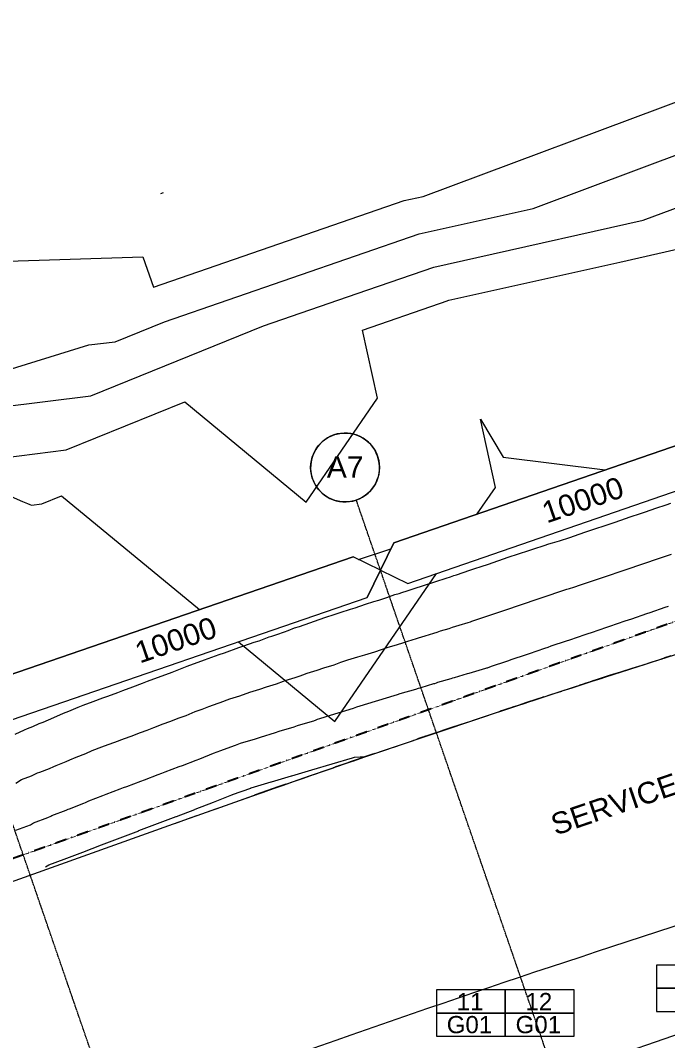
# Model space of a CAD drawing. Header units: millimetres. Extents: x -2612262 to -2065320, y 3717813 to 4283368.
# Drawn here: x -2415069 to -2400033, y 4019870 to 4043577 of the extents above; entities that cross this region are included whole.
import ezdxf

# ---------------------------------------------------------------- set-up
doc = ezdxf.new("R2010")
doc.units = ezdxf.units.MM
for name, pattern in [('Aligning Line', [3.2004, 1.6002, -1.6002]), ('BOUNDARY Tighter', [8, 4, -2, 0, -2]), ('Grid Line', [21, 12, -3, 3, -3])]:
    doc.linetypes.add(name, pattern=pattern)
for name, color, linetype, lineweight in [('A-ANNO-NOTE', 131, 'Continuous', 5), ('A-DETL', 90, 'Continuous', 18), ('A-DETL-GENF', 92, 'Continuous', 5), ('A-DOOR-IDEN', 31, 'Continuous', 5), ('A-FLOR', 192, 'Continuous', 5), ('C-TOPO', 7, 'Continuous', 5), ('C-TOPO-MAJR', 7, 'Continuous', 20), ('C-TOPO-MINR', 7, 'Continuous', 5), ('G-ANNO-REFR', 1, 'Aligning Line', 5), ('G-ANNO-TEXT', 231, 'Continuous', 5), ('S-GRID', 1, 'Continuous', 5), ('S-GRID-IDEN', 1, 'Continuous', 5)]:
    doc.layers.add(name, color=color, linetype=linetype, lineweight=lineweight)
doc.styles.add('Arial', font='arial.ttf', dxfattribs={"height": 500})
doc.styles.add('Arial_3', font='arial.ttf', dxfattribs={"height": 400})
picture_1 = doc.add_image_def('image1.jpg', size_in_pixel=(6528, 5638))

# ---------------------------------------------------------------- blocks, each defined once
blk = doc.blocks.new('Dimension - Grids _2D_ - 1-200-1063965-GA - Part A')
at = {"layer": 'A-DETL-GENF'}
for p, q in [((-4323, 500), (-4823, 0)), ((-4823, 0), (-4323, 500)), ((4677, 500), (-4323, 500)), ((-4323, 500), (4677, 500)), ((5177, 0), (4677, 500)), ((5177, 0), (4677, 500)), ((-4823, 0), (-4323, -500)), ((4677, -500), (5177, 0)), ((5177, 0), (4677, -500)), ((-4823, 0), (-4323, -500)), ((-4323, -500), (4677, -500)), ((-4323, -500), (4677, -500))]:
    blk.add_line(p, q, dxfattribs=at)
blk = doc.blocks.new('Grid - A1-203820-GA - Part A')
at = {"layer": 'S-GRID-IDEN'}
blk.add_circle((0, 0), 4, dxfattribs=at)
for start, end in [(360, 180), (180, 360)]:
    blk.add_arc((0, 0), 4, start, end, dxfattribs=at)
blk = doc.blocks.new('AA_DOOR_MARK _ TYPE MARK_HA2 - Mark _ Type Mark-1751130-GA - Part A')
at = {"layer": 'A-DOOR-IDEN'}
for p, q in [((4, 2.7), (-4, 2.7)), ((-4, 2.7), (-4, 0)), ((4, 0), (4, 2.7)), ((4, 0), (-4, 0)), ((4, -2.7), (4, 0)), ((-4, 0), (4, 0)), ((-4, 0), (-4, -2.7)), ((-4, -2.7), (4, -2.7))]:
    blk.add_line(p, q, dxfattribs=at)

msp = doc.modelspace()

# ---------------------------------------------------------------- linework, layer by layer
at = {"layer": 'A-DETL', "linetype": 'BOUNDARY Tighter', "lineweight": 25}
msp.add_line((-2388364.3, 4033725.4), (-2421584.7, 4021829.3), dxfattribs=at)
at = {"layer": 'A-FLOR'}
for p, q in [((-2374287.3, 4028800.4), (-2409744.2, 4016591.4)), ((-2421411.2, 4021360.3), (-2411511.2, 4024905.5))]:
    msp.add_line(p, q, dxfattribs=at)
msp.add_open_spline([(-2411511.2, 4024905.5), (-2400296.3, 4028921.5), (-2388868.1, 4032341.1), (-2377290.7, 4035145.2)], degree=3, dxfattribs=at)
msp.add_open_spline([(-2375318.2, 4029437.9), (-2379215, 4028498.7), (-2390854.9, 4025472), (-2402321.2, 4021823.3), (-2409868.8, 4019120.5)], degree=3, knots=[-0.75, -0.75, -0.75, -0.75, -0.5, 0, 0, 0, 0], dxfattribs=at)
at = {"layer": 'C-TOPO'}
for p, q in [((-2411804, 4039557.9), (-2411741.3, 4039579.5)), ((-2407211.5, 4031050.7), (-2406465.2, 4031297.9)), ((-2399956.8, 4028808.3), (-2400102.9, 4028761.8)), ((-2400111.5, 4028759.1), (-2400182.1, 4028736.6)), ((-2400107.5, 4028760.3), (-2400111.5, 4028759.1)), ((-2400102.9, 4028761.8), (-2400107.5, 4028760.3)), ((-2400982.7, 4028480.5), (-2401015, 4028470.1)), ((-2402021.7, 4028144.9), (-2402079.2, 4028126.2)), ((-2401892.3, 4028186.9), (-2402017.6, 4028146.2)), ((-2401772.3, 4028225.8), (-2401954.1, 4028166.9)), ((-2402909.1, 4027855.3), (-2402967.5, 4027836.2)), ((-2403927.3, 4027519.7), (-2403972.4, 4027504.7)), ((-2403924, 4027520.8), (-2403927.3, 4027519.7)), ((-2403921, 4027521.7), (-2403924, 4027520.8)), ((-2403824, 4027553.9), (-2403921, 4027521.7)), ((-2403732.9, 4027584), (-2403872.2, 4027537.9)), ((-2403721.1, 4027587.9), (-2403732.9, 4027584)), ((-2404855.1, 4027210.7), (-2404927.2, 4027186.5)), ((-2405690.3, 4026930), (-2405786.7, 4026897.4)), ((-2405679, 4026933.8), (-2405690.3, 4026930)), ((-2405833.5, 4026881.6), (-2405861.9, 4026872)), ((-2405826.6, 4026883.9), (-2405833.5, 4026881.6)), ((-2405819.5, 4026886.3), (-2405826.6, 4026883.9)), ((-2405751.8, 4026909.2), (-2405819.5, 4026886.3)), ((-2406836.2, 4026540.9), (-2406907.4, 4026516.5)), ((-2407730.8, 4026233.9), (-2407748, 4026228)), ((-2407725.4, 4026235.8), (-2407730.8, 4026233.9)), ((-2407719.4, 4026237.8), (-2407725.4, 4026235.8)), ((-2407675.6, 4026252.9), (-2407719.4, 4026237.8)), ((-2407697.8, 4026245.3), (-2407633, 4026267.6)), ((-2407633, 4026267.6), (-2407627.2, 4026269.6)), ((-2407621.9, 4026271.4), (-2407627.2, 4026269.6)), ((-2409085.7, 4025763.6), (-2409595.5, 4025585)), ((-2408904.5, 4025826.9), (-2409085.7, 4025763.6)), ((-2409623.3, 4025575.2), (-2409630.9, 4025572.5)), ((-2409620.3, 4025576.3), (-2409623.3, 4025575.2)), ((-2409616.7, 4025577.5), (-2409620.3, 4025576.3)), ((-2409595.5, 4025585), (-2409616.7, 4025577.5)), ((-2409605.9, 4025581.3), (-2409577.2, 4025591.4)), ((-2409577.2, 4025591.4), (-2409571.3, 4025593.5)), ((-2409571.3, 4025593.5), (-2409564.9, 4025595.7))]:
    msp.add_line(p, q, dxfattribs=at)
at = {"layer": 'C-TOPO', "flags": 128}
for points in [[(-2400151.1, 4028746.4), (-2399919.7, 4028820), (-2399688.1, 4028893.5)], [(-2401085.3, 4028447.6), (-2400854, 4028521.8), (-2400622.8, 4028595.9)], [(-2400622.8, 4028595.9), (-2400621.3, 4028596.4), (-2400619.8, 4028596.9)], [(-2400619.8, 4028596.9), (-2400388.4, 4028670.8), (-2400157, 4028744.6)], [(-2400157, 4028744.6), (-2400155.6, 4028745), (-2400154.1, 4028745.5)], [(-2400154.1, 4028745.5), (-2400152.6, 4028746), (-2400151.1, 4028746.4)], [(-2401550.3, 4028297.6), (-2401319.3, 4028372.2), (-2401088.3, 4028446.6)], [(-2401088.3, 4028446.6), (-2401086.8, 4028447.1), (-2401085.3, 4028447.6)], [(-2402482.8, 4027994.8), (-2402252.3, 4028069.9), (-2402021.7, 4028144.9)], [(-2402021.7, 4028144.9), (-2402020, 4028145.4), (-2402018.4, 4028146)], [(-2402018.4, 4028146), (-2401787.6, 4028220.9), (-2401556.7, 4028295.6)], [(-2401556.7, 4028295.6), (-2401555.1, 4028296.1), (-2401553.5, 4028296.6)], [(-2401553.5, 4028296.6), (-2401551.9, 4028297.1), (-2401550.3, 4028297.6)], [(-2402950.5, 4027841.7), (-2402720.2, 4027917.2), (-2402489.7, 4027992.5)], [(-2402489.7, 4027992.5), (-2402488.1, 4027993), (-2402486.4, 4027993.6)], [(-2402486.4, 4027993.6), (-2402484.6, 4027994.2), (-2402482.8, 4027994.8)], [(-2403881.8, 4027534.7), (-2403652.1, 4027610.7), (-2403422.3, 4027686.6)], [(-2403422.3, 4027686.6), (-2403420.3, 4027687.2), (-2403418.3, 4027687.9)], [(-2403418.3, 4027687.9), (-2403416.3, 4027688.6), (-2403414.3, 4027689.2)], [(-2403414.3, 4027689.2), (-2403184.3, 4027764.9), (-2402954.3, 4027840.5)], [(-2402954.3, 4027840.5), (-2402952.4, 4027841.1), (-2402950.5, 4027841.7)], [(-2404670.6, 4027272.4), (-2404475.6, 4027337.4), (-2404280.5, 4027402.4)], [(-2404280.5, 4027402.4), (-2404278.4, 4027403.1), (-2404276.3, 4027403.8)], [(-2404276.3, 4027403.8), (-2404081.2, 4027468.6), (-2403886.1, 4027533.3)], [(-2403886.1, 4027533.3), (-2403884, 4027534), (-2403881.8, 4027534.7)], [(-2405069.5, 4027138.8), (-2404874.6, 4027204.2), (-2404679.6, 4027269.3)], [(-2404679.6, 4027269.3), (-2404677.4, 4027270.1), (-2404675.1, 4027270.9)], [(-2404675.1, 4027270.9), (-2404672.8, 4027271.6), (-2404670.6, 4027272.4)], [(-2405924.3, 4026850.9), (-2405690.3, 4026930), (-2405456.3, 4027008.9)], [(-2405456.3, 4027008.9), (-2405265.2, 4027073.1), (-2405074.1, 4027137.3)], [(-2405074.1, 4027137.3), (-2405071.8, 4027138.1), (-2405069.5, 4027138.8)], [(-2406860.1, 4026532.7), (-2406630, 4026611.2), (-2406399.8, 4026689.6)], [(-2406399.8, 4026689.6), (-2406397.8, 4026690.3), (-2406395.9, 4026690.9)], [(-2406395.9, 4026690.9), (-2406165.7, 4026769.1), (-2405935.6, 4026847.1)], [(-2405935.6, 4026847.1), (-2405932.7, 4026848), (-2405929.8, 4026849)], [(-2405929.8, 4026849), (-2405927.1, 4026850), (-2405924.3, 4026850.9)], [(-2407324.1, 4026373.8), (-2407094, 4026452.7), (-2406863.9, 4026531.4)], [(-2406863.9, 4026531.4), (-2406862, 4026532.1), (-2406860.1, 4026532.7)], [(-2408255.1, 4026052.7), (-2408025.3, 4026132.2), (-2407795.5, 4026211.6)], [(-2407795.5, 4026211.6), (-2407793.6, 4026212.2), (-2407791.7, 4026212.9)], [(-2407791.7, 4026212.9), (-2407561.7, 4026292.1), (-2407331.7, 4026371.2)], [(-2407331.7, 4026371.2), (-2407329.8, 4026371.8), (-2407327.9, 4026372.5)], [(-2407327.9, 4026372.5), (-2407326, 4026373.1), (-2407324.1, 4026373.8)], [(-2408722.2, 4025890.4), (-2408492.6, 4025970.3), (-2408262.8, 4026050)], [(-2408262.8, 4026050), (-2408259, 4026051.3), (-2408255.1, 4026052.7)], [(-2409651.7, 4025565.2), (-2409422.7, 4025645.6), (-2409193.6, 4025725.9)], [(-2409193.6, 4025725.9), (-2409191.7, 4025726.5), (-2409189.7, 4025727.2)], [(-2409189.7, 4025727.2), (-2409187.8, 4025727.9), (-2409185.8, 4025728.6)], [(-2409185.8, 4025728.6), (-2408956, 4025808.9), (-2408726.1, 4025889)], [(-2408726.1, 4025889), (-2408724.2, 4025889.7), (-2408722.2, 4025890.4)], [(-2410084.6, 4025412.7), (-2409870.3, 4025488.3), (-2409655.9, 4025563.7)], [(-2409655.9, 4025563.7), (-2409653.8, 4025564.5), (-2409651.7, 4025565.2)], [(-2410963.7, 4025101), (-2410747.8, 4025177.8), (-2410531.9, 4025254.5)], [(-2410531.9, 4025254.5), (-2410529.9, 4025255.2), (-2410527.9, 4025255.9)], [(-2410527.9, 4025255.9), (-2410525.9, 4025256.6), (-2410523.9, 4025257.3)], [(-2410523.9, 4025257.3), (-2410306.5, 4025334.3), (-2410089.1, 4025411.1)], [(-2410089.1, 4025411.1), (-2410086.8, 4025411.9), (-2410084.6, 4025412.7)], [(-2411399.2, 4024945.6), (-2411183.4, 4025022.7), (-2410967.6, 4025099.6)], [(-2410967.6, 4025099.6), (-2410965.6, 4025100.3), (-2410963.7, 4025101)], [(-2411511.2, 4024905.5), (-2411459.2, 4024924.1), (-2411407.1, 4024942.8)], [(-2411407.1, 4024942.8), (-2411405.2, 4024943.4), (-2411403.3, 4024944.1)], [(-2411403.3, 4024944.1), (-2411401.2, 4024944.9), (-2411399.2, 4024945.6)]]:
    msp.add_lwpolyline(points, dxfattribs=at)
at = {"layer": 'C-TOPO'}
for start, end in [(107.813999, 107.971032), (107.812362, 107.948869), (108.163682, 108.31729), (108.160737, 108.298826), (108.515362, 108.663544), (108.511745, 108.650456), (108.871439, 109.009793), (108.867894, 109.000117), (109.238136, 109.350523)]:
    msp.add_arc((-2298111.3, 3708231.6), 336365.7, start, end, dxfattribs=at)
at = {"layer": 'C-TOPO-MAJR', "color": 8, "lineweight": 15}
for p, q in [((-2403157.9, 4039209.6), (-2396164.1, 4041824.8)), ((-2405808.8, 4038616.6), (-2403157.9, 4039209.6)), ((-2411722.3, 4036574.4), (-2405808.8, 4038616.6)), ((-2412868.8, 4036111.1), (-2411722.3, 4036574.4)), ((-2415948, 4035274.1), (-2413477.2, 4036034.4)), ((-2413477.2, 4036034.4), (-2412868.8, 4036111.1)), ((-2400660.3, 4032119.7), (-2400549.3, 4032157.7)), ((-2400549.3, 4032157.7), (-2400309, 4032238.9)), ((-2400309, 4032238.9), (-2400068.5, 4032320.2)), ((-2400068.5, 4032320.2), (-2399959.7, 4032358)), ((-2401363.8, 4031881), (-2401251.7, 4031919.4)), ((-2401251.7, 4031919.4), (-2401011.9, 4032000.4)), ((-2401011.9, 4032000.4), (-2400900.4, 4032038.6)), ((-2400900.4, 4032038.6), (-2400660.3, 4032119.7)), ((-2402194.5, 4031600.6), (-2401955.3, 4031681.1)), ((-2401955.3, 4031681.1), (-2401842.8, 4031719.7)), ((-2401842.8, 4031719.7), (-2401363.8, 4031881)), ((-2402789.5, 4031411.3), (-2402704.4, 4031435)), ((-2402704.4, 4031435), (-2402548.2, 4031486.7)), ((-2402548.2, 4031486.7), (-2402307.5, 4031561.8)), ((-2402307.5, 4031561.8), (-2402194.5, 4031600.6)), ((-2403734.9, 4031100), (-2403495.1, 4031179.5)), ((-2403495.1, 4031179.5), (-2403256.2, 4031258.7)), ((-2403256.2, 4031258.7), (-2403144, 4031297.1)), ((-2403144, 4031297.1), (-2402901.8, 4031372.8)), ((-2402901.8, 4031372.8), (-2402789.5, 4031411.3)), ((-2404365.6, 4030887.4), (-2404196.9, 4030944.2)), ((-2404196.9, 4030944.2), (-2404084.1, 4030982.9)), ((-2404084.1, 4030982.9), (-2403847.3, 4031061.4)), ((-2403847.3, 4031061.4), (-2403734.9, 4031100)), ((-2404939.8, 4030693.2), (-2404626.7, 4030798.8)), ((-2404626.7, 4030798.8), (-2404513.3, 4030837.6)), ((-2404513.3, 4030837.6), (-2404365.6, 4030887.4)), ((-2405751.6, 4030430.5), (-2405633.2, 4030470.2)), ((-2405633.2, 4030470.2), (-2405535.4, 4030498.1)), ((-2405535.4, 4030498.1), (-2405414.8, 4030538.7)), ((-2405414.8, 4030538.7), (-2405175.9, 4030619)), ((-2405175.9, 4030619), (-2405077.8, 4030646.9)), ((-2405077.8, 4030646.9), (-2404996.9, 4030673.9)), ((-2404996.9, 4030673.9), (-2404939.8, 4030693.2)), ((-2406553.9, 4030170.1), (-2406368.5, 4030232.4)), ((-2406368.5, 4030232.4), (-2406273.4, 4030260.1)), ((-2406273.4, 4030260.1), (-2406204.9, 4030282.7)), ((-2406204.9, 4030282.7), (-2406086.4, 4030323)), ((-2406086.4, 4030323), (-2405968.9, 4030361.9)), ((-2405968.9, 4030361.9), (-2405871.4, 4030389.6)), ((-2405871.4, 4030389.6), (-2405751.6, 4030430.5)), ((-2407288.2, 4029928.6), (-2407049.2, 4030009)), ((-2407049.2, 4030009), (-2406859.1, 4030072.9)), ((-2406859.1, 4030072.9), (-2406742.9, 4030106.6)), ((-2406742.9, 4030106.6), (-2406553.9, 4030170.1)), ((-2407996.1, 4029700), (-2407755.6, 4029780.8)), ((-2407755.6, 4029780.8), (-2407642.3, 4029814.3)), ((-2407642.3, 4029814.3), (-2407402.2, 4029895)), ((-2407402.2, 4029895), (-2407288.2, 4029928.6)), ((-2408585.1, 4029491.9), (-2408347.5, 4029579.1)), ((-2408347.5, 4029579.1), (-2408233.6, 4029612.8)), ((-2408233.6, 4029612.8), (-2407996.1, 4029700)), ((-2409225.7, 4029271.3), (-2409110.5, 4029305.5)), ((-2409110.5, 4029305.5), (-2408936.9, 4029371.1)), ((-2408936.9, 4029371.1), (-2408845.4, 4029403.2)), ((-2408845.4, 4029403.2), (-2408699.2, 4029458.2)), ((-2408699.2, 4029458.2), (-2408585.1, 4029491.9)), ((-2409876.8, 4029039.8), (-2409640.5, 4029127.3)), ((-2409640.5, 4029127.3), (-2409524.8, 4029161.6)), ((-2409524.8, 4029161.6), (-2409290.9, 4029248.4)), ((-2409290.9, 4029248.4), (-2409225.7, 4029271.3)), ((-2410789.6, 4028718.8), (-2410448, 4028845.2)), ((-2410448, 4028845.2), (-2410331.3, 4028879.4)), ((-2410331.3, 4028879.4), (-2409992.7, 4029004.9)), ((-2409992.7, 4029004.9), (-2409876.8, 4029039.8)), ((-2411198.6, 4028567), (-2410964.8, 4028654.8)), ((-2410964.8, 4028654.8), (-2410856, 4028693.9)), ((-2410856, 4028693.9), (-2410789.6, 4028718.8)), ((-2411885.8, 4028305.2), (-2411773.7, 4028348)), ((-2411773.7, 4028348), (-2411541.9, 4028435)), ((-2411541.9, 4028435), (-2411431, 4028479.8)), ((-2411431, 4028479.8), (-2411198.6, 4028567)), ((-2412461, 4028088.5), (-2412230.4, 4028175.1)), ((-2412230.4, 4028175.1), (-2412117, 4028218.4)), ((-2412117, 4028218.4), (-2411885.8, 4028305.2)), ((-2413152.1, 4027831.1), (-2413035.6, 4027875.6)), ((-2413035.6, 4027875.6), (-2412805.7, 4027958.3)), ((-2412805.7, 4027958.3), (-2412690.2, 4028002.4)), ((-2412690.2, 4028002.4), (-2412461, 4028088.5)), ((-2413948, 4027523.9), (-2413727.4, 4027621.5)), ((-2413727.4, 4027621.5), (-2413609.6, 4027666.4)), ((-2413609.6, 4027666.4), (-2413381.2, 4027748.6)), ((-2413381.2, 4027748.6), (-2413152.1, 4027831.1)), ((-2414290.5, 4027380.2), (-2414068.4, 4027478)), ((-2414068.4, 4027478), (-2413948, 4027523.9)), ((-2414906, 4027118.9), (-2414778.6, 4027167.5)), ((-2414778.6, 4027167.5), (-2414633.2, 4027236.6)), ((-2414633.2, 4027236.6), (-2414543.1, 4027272.6)), ((-2414543.1, 4027272.6), (-2414418.6, 4027320.1)), ((-2414418.6, 4027320.1), (-2414290.5, 4027380.2)), ((-2415191, 4026993.2), (-2414977.2, 4027090)), ((-2414977.2, 4027090), (-2414906, 4027118.9))]:
    msp.add_line(p, q, dxfattribs=at)
at = {"layer": 'C-TOPO-MINR', "color": 253}
for p, q in [((-2405713.1, 4039487.3), (-2395805.3, 4043192.3)), ((-2400602.7, 4038931.8), (-2396523, 4040457.4)), ((-2406154.9, 4039388.5), (-2405713.1, 4039487.3)), ((-2411978.6, 4037377.3), (-2406154.9, 4039388.5)), ((-2404468.7, 4038067.1), (-2400602.7, 4038931.8)), ((-2416495.2, 4037940.1), (-2412222.9, 4038085.6)), ((-2412222.9, 4038085.6), (-2411978.6, 4037377.3)), ((-2405462.9, 4037844.6), (-2404468.7, 4038067.1)), ((-2401140.3, 4037962.3), (-2399814.9, 4038258.7)), ((-2407247.8, 4037228.3), (-2405462.9, 4037844.6)), ((-2405116.7, 4037072.8), (-2401140.3, 4037962.3)), ((-2409423.3, 4036476.9), (-2407247.8, 4037228.3)), ((-2407120.2, 4036382), (-2405335.3, 4036998.4)), ((-2405335.3, 4036998.4), (-2405262.3, 4037023.2)), ((-2405262.3, 4037023.2), (-2405116.7, 4037072.8)), ((-2413436, 4034855.4), (-2409423.3, 4036476.9)), ((-2406771, 4034799), (-2407120.2, 4036382)), ((-2415565.7, 4034586.8), (-2413436, 4034855.4)), ((-2408429, 4032382.3), (-2406771, 4034799)), ((-2414003.3, 4033599.7), (-2411251.7, 4034711.6)), ((-2411251.7, 4034711.6), (-2408429, 4032382.3)), ((-2404379.5, 4034308.9), (-2403856.2, 4033424.5)), ((-2404030.3, 4032725.9), (-2404379.5, 4034308.9)), ((-2415463.7, 4033415.5), (-2414003.3, 4033599.7)), ((-2403856.2, 4033424.5), (-2401486.5, 4033130.2)), ((-2404453.8, 4032108.5), (-2404030.3, 4032725.9)), ((-2415357.3, 4032543.9), (-2415017.7, 4032399.8)), ((-2415017.7, 4032399.8), (-2414904.1, 4032351)), ((-2414570.6, 4032344.1), (-2414112, 4032529.4)), ((-2414112, 4032529.4), (-2410908.6, 4029885.9)), ((-2414904.1, 4032351), (-2414847.9, 4032327.8)), ((-2414847.9, 4032327.8), (-2414814, 4032313.4)), ((-2414814, 4032313.4), (-2414570.6, 4032344.1)), ((-2400725.3, 4030909.5), (-2400493.9, 4030988.8)), ((-2400493.9, 4030988.8), (-2400335.4, 4031042.4)), ((-2400335.4, 4031042.4), (-2400104.8, 4031121.4)), ((-2400104.8, 4031121.4), (-2399945.9, 4031175.1)), ((-2401430.9, 4030670.4), (-2401115.7, 4030776.5)), ((-2401115.7, 4030776.5), (-2400883.4, 4030856.1)), ((-2400883.4, 4030856.1), (-2400725.3, 4030909.5)), ((-2402054.6, 4030457.6), (-2401820.9, 4030537.7)), ((-2401820.9, 4030537.7), (-2401663.8, 4030590.6)), ((-2401663.8, 4030590.6), (-2401430.9, 4030670.4)), ((-2402996.7, 4030149), (-2402762.7, 4030229.2)), ((-2402762.7, 4030229.2), (-2402604.2, 4030278.8)), ((-2402604.2, 4030278.8), (-2402370.7, 4030358.8)), ((-2402370.7, 4030358.8), (-2402314.9, 4030374.4)), ((-2402314.9, 4030374.4), (-2402212.4, 4030408.3)), ((-2402212.4, 4030408.3), (-2402054.6, 4030457.6)), ((-2403543.9, 4029964.9), (-2403309.5, 4030045.3)), ((-2403309.5, 4030045.3), (-2403152.8, 4030097.3)), ((-2403152.8, 4030097.3), (-2402996.7, 4030149)), ((-2404375.5, 4029682.8), (-2404139.5, 4029763.7)), ((-2404139.5, 4029763.7), (-2404043.3, 4029796.1)), ((-2404043.3, 4029796.1), (-2403933.5, 4029833.1)), ((-2403933.5, 4029833.1), (-2403698.3, 4029913.7)), ((-2403698.3, 4029913.7), (-2403543.9, 4029964.9)), ((-2400867.6, 4029672.1), (-2400515.1, 4029792.9)), ((-2400515.1, 4029792.9), (-2400438.7, 4029818.7)), ((-2400438.7, 4029818.7), (-2400087.4, 4029939)), ((-2400087.4, 4029939), (-2400010.4, 4029965)), ((-2405028.3, 4029473.7), (-2404872.6, 4029526)), ((-2404872.6, 4029526), (-2404668.7, 4029584)), ((-2404668.7, 4029584), (-2404616.1, 4029601.6)), ((-2404616.1, 4029601.6), (-2404579, 4029614.2)), ((-2404579, 4029614.2), (-2404375.5, 4029682.8)), ((-2401372.2, 4029500), (-2401019.1, 4029621)), ((-2401019.1, 4029621), (-2400867.6, 4029672.1)), ((-2405668.2, 4029279), (-2405465.9, 4029336.7)), ((-2405465.9, 4029336.7), (-2405387.6, 4029363.4)), ((-2405387.6, 4029363.4), (-2405310.2, 4029389.3)), ((-2405310.2, 4029389.3), (-2405107, 4029447.2)), ((-2405107, 4029447.2), (-2405028.3, 4029473.7)), ((-2402306.5, 4029184.8), (-2401951.9, 4029306.4)), ((-2401951.9, 4029306.4), (-2401925.4, 4029313.7)), ((-2401925.4, 4029313.7), (-2401876.7, 4029329.8)), ((-2401876.7, 4029329.8), (-2401801.7, 4029353.3)), ((-2401801.7, 4029353.3), (-2401447.3, 4029474.7)), ((-2401447.3, 4029474.7), (-2401372.2, 4029500)), ((-2406552.1, 4029002.3), (-2406311.4, 4029072.1)), ((-2406311.4, 4029072.1), (-2406187, 4029113.9)), ((-2406187, 4029113.9), (-2406065.1, 4029154.9)), ((-2406065.1, 4029154.9), (-2405867.9, 4029212.3)), ((-2405867.9, 4029212.3), (-2405823, 4029227.1)), ((-2405823, 4029227.1), (-2405745.3, 4029253.5)), ((-2405745.3, 4029253.5), (-2405668.2, 4029279)), ((-2402737.2, 4029039.4), (-2402381.5, 4029161.4)), ((-2402381.5, 4029161.4), (-2402306.5, 4029184.8)), ((-2407230.1, 4028784), (-2407071, 4028837.5)), ((-2407071, 4028837.5), (-2406835.4, 4028907.1)), ((-2406835.4, 4028907.1), (-2406677.6, 4028960.1)), ((-2406677.6, 4028960.1), (-2406552.1, 4029002.3)), ((-2403670.1, 4028722), (-2403312.6, 4028844.6)), ((-2403312.6, 4028844.6), (-2403240.4, 4028868.5)), ((-2403240.4, 4028868.5), (-2402884.1, 4028990.7)), ((-2402884.1, 4028990.7), (-2402810.5, 4029015.1)), ((-2402810.5, 4029015.1), (-2402737.2, 4029039.4)), ((-2408016, 4028533.9), (-2407782, 4028603.1)), ((-2407782, 4028603.1), (-2407624.1, 4028661.1)), ((-2407624.1, 4028661.1), (-2407464.3, 4028714.8)), ((-2407464.3, 4028714.8), (-2407230.1, 4028784)), ((-2404124.3, 4028566.8), (-2403765.7, 4028689.7)), ((-2403765.7, 4028689.7), (-2403721.1, 4028704.8)), ((-2403721.1, 4028704.8), (-2403670.1, 4028722)), ((-2408682.7, 4028304.6), (-2408566.5, 4028348.5)), ((-2408566.5, 4028348.5), (-2408505.3, 4028370)), ((-2408505.3, 4028370), (-2408407.5, 4028406.8)), ((-2408407.5, 4028406.8), (-2408174.5, 4028475.8)), ((-2408174.5, 4028475.8), (-2408016, 4028533.9)), ((-2404987.1, 4028308.5), (-2404678.5, 4028396.4)), ((-2404678.5, 4028396.4), (-2404641.9, 4028408.7)), ((-2404641.9, 4028408.7), (-2404569.3, 4028433.1)), ((-2404569.3, 4028433.1), (-2404259.6, 4028521.2)), ((-2404259.6, 4028521.2), (-2404235.3, 4028529.3)), ((-2404235.3, 4028529.3), (-2404218.2, 4028535.1)), ((-2404218.2, 4028535.1), (-2404124.3, 4028566.8)), ((-2409349.2, 4028092.8), (-2409116.6, 4028161.8)), ((-2409116.6, 4028161.8), (-2408959.7, 4028220.1)), ((-2408959.7, 4028220.1), (-2408915.9, 4028235.5)), ((-2408915.9, 4028235.5), (-2408682.7, 4028304.6)), ((-2405761.7, 4028077.3), (-2405462.4, 4028164.5)), ((-2405462.4, 4028164.5), (-2405441.1, 4028171.6)), ((-2405441.1, 4028171.6), (-2405404.1, 4028184.1)), ((-2405404.1, 4028184.1), (-2405367.5, 4028196.2)), ((-2405367.5, 4028196.2), (-2405060.4, 4028283.7)), ((-2405060.4, 4028283.7), (-2405023.6, 4028296.3)), ((-2405023.6, 4028296.3), (-2404987.1, 4028308.5)), ((-2410200.3, 4027811.4), (-2409968.8, 4027879.3)), ((-2409968.8, 4027879.3), (-2409740.1, 4027964)), ((-2409740.1, 4027964), (-2409508.3, 4028033.8)), ((-2409508.3, 4028033.8), (-2409349.2, 4028092.8)), ((-2406739.9, 4027779.9), (-2406382.6, 4027885.5)), ((-2406382.6, 4027885.5), (-2406306, 4027911.3)), ((-2406306, 4027911.3), (-2406245.1, 4027931.7)), ((-2406245.1, 4027931.7), (-2405879.9, 4028037.6)), ((-2405879.9, 4028037.6), (-2405820.2, 4028057.7)), ((-2405820.2, 4028057.7), (-2405761.7, 4028077.3)), ((-2410848.7, 4027572.8), (-2410690.6, 4027632.1)), ((-2410690.6, 4027632.1), (-2410476.7, 4027708.9)), ((-2410476.7, 4027708.9), (-2410431.7, 4027725.8)), ((-2410431.7, 4027725.8), (-2410200.3, 4027811.4)), ((-2407330.4, 4027593.5), (-2407252.1, 4027622.2)), ((-2407252.1, 4027622.2), (-2407172.9, 4027648.8)), ((-2407172.9, 4027648.8), (-2406817.9, 4027753.7)), ((-2406817.9, 4027753.7), (-2406739.9, 4027779.9)), ((-2411377.9, 4027368), (-2411221.4, 4027426.8)), ((-2411221.4, 4027426.8), (-2411005.9, 4027513.7)), ((-2411005.9, 4027513.7), (-2410848.7, 4027572.8)), ((-2408115.8, 4027355.3), (-2407763.8, 4027459.6)), ((-2407763.8, 4027459.6), (-2407684.5, 4027488.7)), ((-2407684.5, 4027488.7), (-2407330.4, 4027593.5)), ((-2411968.5, 4027143.7), (-2411750.6, 4027226.8)), ((-2411750.6, 4027226.8), (-2411594.6, 4027285.4)), ((-2411594.6, 4027285.4), (-2411377.9, 4027368)), ((-2409058, 4027058.3), (-2408708.4, 4027162)), ((-2408708.4, 4027162), (-2408628.4, 4027191.7)), ((-2408628.4, 4027191.7), (-2408606.1, 4027199.6)), ((-2408606.1, 4027199.6), (-2408254.9, 4027303.7)), ((-2408254.9, 4027303.7), (-2408196.2, 4027325.9)), ((-2408196.2, 4027325.9), (-2408165.3, 4027336.7)), ((-2408165.3, 4027336.7), (-2408115.8, 4027355.3)), ((-2412652.4, 4026888), (-2412497.8, 4026943.6)), ((-2412497.8, 4026943.6), (-2412278.2, 4027027.3)), ((-2412278.2, 4027027.3), (-2412123.9, 4027085.3)), ((-2412123.9, 4027085.3), (-2411968.5, 4027143.7)), ((-2409606.3, 4026879.2), (-2409487.5, 4026923.2)), ((-2409487.5, 4026923.2), (-2409139.9, 4027027.9)), ((-2409139.9, 4027027.9), (-2409058, 4027058.3)), ((-2413401.9, 4026608.7), (-2413180.2, 4026693.2)), ((-2413180.2, 4026693.2), (-2413026.8, 4026748.4)), ((-2413026.8, 4026748.4), (-2412873, 4026803.8)), ((-2412873, 4026803.8), (-2412652.4, 4026888)), ((-2410416.3, 4026609.5), (-2410097.4, 4026723.9)), ((-2410097.4, 4026723.9), (-2410073.9, 4026732.8)), ((-2410073.9, 4026732.8), (-2409952.6, 4026777.6)), ((-2409952.6, 4026777.6), (-2409606.3, 4026879.2)), ((-2413922.3, 4026392.5), (-2413773.6, 4026457.9)), ((-2413773.6, 4026457.9), (-2413549.8, 4026543.3)), ((-2413549.8, 4026543.3), (-2413401.9, 4026608.7)), ((-2410900.9, 4026418.6), (-2410580.9, 4026547.7)), ((-2410580.9, 4026547.7), (-2410498.8, 4026578.5)), ((-2410498.8, 4026578.5), (-2410416.3, 4026609.5)), ((-2407824.2, 4026303.9), (-2407353.1, 4026443.4)), ((-2407353.1, 4026443.4), (-2407353, 4026443.5)), ((-2407353, 4026443.5), (-2407307.4, 4026457)), ((-2407307.4, 4026457), (-2407042.8, 4026470.2)), ((-2414392.4, 4026195.4), (-2414295.1, 4026241.7)), ((-2414295.1, 4026241.7), (-2414234.9, 4026265.7)), ((-2414234.9, 4026265.7), (-2414008.1, 4026352.2)), ((-2414008.1, 4026352.2), (-2413922.3, 4026392.5)), ((-2411706.7, 4026112.2), (-2411384.2, 4026235.2)), ((-2411384.2, 4026235.2), (-2411303.5, 4026265.5)), ((-2411303.5, 4026265.5), (-2410982.2, 4026388)), ((-2410982.2, 4026388), (-2410900.9, 4026418.6)), ((-2408296.2, 4026163.7), (-2407827.1, 4026302.8)), ((-2407827.1, 4026302.8), (-2407825.9, 4026303.3)), ((-2407825.9, 4026303.3), (-2407825.2, 4026303.5)), ((-2407825.2, 4026303.5), (-2407824.2, 4026303.9)), ((-2415043.4, 4025936), (-2414811.8, 4026024.2)), ((-2414811.8, 4026024.2), (-2414669, 4026088.8)), ((-2414669, 4026088.8), (-2414621.5, 4026108.1)), ((-2414621.5, 4026108.1), (-2414392.4, 4026195.4)), ((-2412189.8, 4025928.9), (-2411866.2, 4026052.3)), ((-2411866.2, 4026052.3), (-2411786.7, 4026082.2)), ((-2411786.7, 4026082.2), (-2411706.7, 4026112.2)), ((-2409234.9, 4025882.4), (-2408771.4, 4026022)), ((-2408771.4, 4026022), (-2408766.7, 4026023.7)), ((-2408766.7, 4026023.7), (-2408300.3, 4026162.2)), ((-2408300.3, 4026162.2), (-2408297.1, 4026163.4)), ((-2408297.1, 4026163.4), (-2408296.2, 4026163.7)), ((-2415178.6, 4025852.5), (-2415043.4, 4025936)), ((-2412750.8, 4025720), (-2412672.5, 4025748.2)), ((-2412672.5, 4025748.2), (-2412593.9, 4025776.5)), ((-2412593.9, 4025776.5), (-2412269.2, 4025900.3)), ((-2412269.2, 4025900.3), (-2412189.8, 4025928.9)), ((-2410142.1, 4025586.8), (-2409718.1, 4025738.9)), ((-2409718.1, 4025738.9), (-2409716, 4025739.8)), ((-2409716, 4025739.8), (-2409704.9, 4025743.8)), ((-2409704.9, 4025743.8), (-2409243.8, 4025879.1)), ((-2409243.8, 4025879.1), (-2409234.9, 4025882.4)), ((-2413478.8, 4025437.8), (-2413151.6, 4025562.6)), ((-2413151.6, 4025562.6), (-2413076.4, 4025595.9)), ((-2413076.4, 4025595.9), (-2412750.8, 4025720)), ((-2410580.4, 4025410.3), (-2410155.8, 4025581.6)), ((-2410155.8, 4025581.6), (-2410149, 4025584.2)), ((-2410149, 4025584.2), (-2410142.1, 4025586.8)), ((-2413957.1, 4025246.7), (-2413926.8, 4025258.8)), ((-2413926.8, 4025258.8), (-2413597.6, 4025384.3)), ((-2413597.6, 4025384.3), (-2413554.1, 4025404.7)), ((-2413554.1, 4025404.7), (-2413478.8, 4025437.8)), ((-2411012.3, 4025245.7), (-2410586.5, 4025408)), ((-2410586.5, 4025408), (-2410580.4, 4025410.3)), ((-2414765.2, 4024928.5), (-2414432.5, 4025055.2)), ((-2414432.5, 4025055.2), (-2414360.9, 4025087.6)), ((-2414360.9, 4025087.6), (-2414337.1, 4025097.3)), ((-2414337.1, 4025097.3), (-2414006.1, 4025223.4)), ((-2414006.1, 4025223.4), (-2413957.1, 4025246.7)), ((-2411881.9, 4024914.2), (-2411454.3, 4025077.2)), ((-2411454.3, 4025077.2), (-2411449.5, 4025079)), ((-2411449.5, 4025079), (-2411444.8, 4025080.8)), ((-2411444.8, 4025080.8), (-2411017.8, 4025243.6)), ((-2411017.8, 4025243.6), (-2411012.3, 4025245.7)), ((-2415172.7, 4024759.1), (-2414832.7, 4024886.8)), ((-2414832.7, 4024886.8), (-2414765.2, 4024928.5)), ((-2412314.8, 4024749.2), (-2411885.9, 4024912.7)), ((-2411885.9, 4024912.7), (-2411881.9, 4024914.2)), ((-2413184, 4024417.7), (-2412753.4, 4024581.9)), ((-2412753.4, 4024581.9), (-2412750.8, 4024583.1)), ((-2412750.8, 4024583.1), (-2412321.5, 4024746.8)), ((-2412321.5, 4024746.8), (-2412318.1, 4024748)), ((-2412318.1, 4024748), (-2412314.8, 4024749.2)), ((-2413618.6, 4024251.9), (-2413187.1, 4024416.4)), ((-2413187.1, 4024416.4), (-2413186, 4024416.9)), ((-2413186, 4024416.9), (-2413184, 4024417.7)), ((-2414406.3, 4023951.7), (-2414053.3, 4024086.1)), ((-2414053.3, 4024086.1), (-2414052.7, 4024086.4)), ((-2414052.7, 4024086.4), (-2414052.6, 4024086.5)), ((-2414052.6, 4024086.5), (-2413619.9, 4024251.3)), ((-2413619.9, 4024251.3), (-2413619.1, 4024251.7)), ((-2413619.1, 4024251.7), (-2413618.6, 4024251.9)), ((-2414483.4, 4023910.2), (-2414482.7, 4023910.5)), ((-2414482.7, 4023910.5), (-2414406.3, 4023951.7))]:
    msp.add_line(p, q, dxfattribs=at)
at = {"layer": 'C-TOPO-MINR', "color": 254}
for p, q in [((-2407760.8, 4027288.4), (-2405403.9, 4030723.7)), ((-2410004.3, 4029139.7), (-2407760.8, 4027288.4))]:
    msp.add_line(p, q, dxfattribs=at)

# ---------------------------------------------------------------- block references
at = {"layer": 'A-DETL-GENF', "rotation": 19.00040712023049}
for p in [(-2402146.1, 4032374.3), (-2411601.2, 4029118.6)]:
    msp.add_blockref('Dimension - Grids _2D_ - 1-200-1063965-GA - Part A', p, dxfattribs=at)
at = {"layer": 'A-DOOR-IDEN', "xscale": 199.9999999999999, "yscale": 199.9999999999999, "zscale": 199.9999999999999}
for p in [(-2399493.8, 4021085.6), (-2404603.2, 4020509.8), (-2403003.2, 4020509.8)]:
    msp.add_blockref('AA_DOOR_MARK _ TYPE MARK_HA2 - Mark _ Type Mark-1751130-GA - Part A', p, dxfattribs=at)
at = {"layer": 'S-GRID-IDEN', "xscale": 199.9999999999999, "yscale": 199.9999999999999, "zscale": 199.9999999999999, "rotation": 19.00040712021568}
msp.add_blockref('Grid - A1-203820-GA - Part A', (-2407526.4, 4033186.9), dxfattribs=at)

# ---------------------------------------------------------------- texts
at = {"layer": 'A-ANNO-NOTE', "char_height": 500, "width": 2324.894, "attachment_point": 1, "rotation": 19.00041, "style": 'Arial'}
for insert in [(-2403004.4, 4032357.4), (-2412459.6, 4029101.6)]:
    msp.add_mtext('10000', dxfattribs=dict(at, insert=insert))
at = {"layer": 'A-DOOR-IDEN', "char_height": 400, "attachment_point": 1, "style": 'Arial_3'}
for s, insert, width in [('11', (-2404934.1, 4020976.6), 769.62), ('12', (-2403334.1, 4020976.6), 769.62), ('G01', (-2405164.8, 4020441.3), 1298.734), ('G01', (-2403564.8, 4020441.3), 1298.734)]:
    msp.add_mtext(s, dxfattribs=dict(at, insert=insert, width=width))
at = {"layer": 'S-GRID-IDEN', "insert": (-2407950.7, 4033449.5), "char_height": 500, "width": 1026.16, "attachment_point": 1, "style": 'Arial'}
msp.add_mtext('A7', dxfattribs=at)

# ---------------------------------------------------------------- pictures from other files: only their frames are drawn
at = {"layer": 'G-ANNO-REFR'}
image = msp.add_image(picture_1, insert=(-2382054.9, 4283368.1), size_in_units=(433000, 373966.6), rotation=-122.11743, dxfattribs=at)
image.dxf.flags = 15

# ---------------------------------------------------------------- next in the draw order: texts
at = {"layer": 'G-ANNO-TEXT', "color": 7, "insert": (-2402798.3, 4025103.6), "char_height": 500, "width": 6381.432, "attachment_point": 1, "rotation": 18.91654, "style": 'Arial', "bg_fill": 3, "box_fill_scale": 1.25, "bg_fill_color": 256, "bg_fill_true_color": 13158600, "bg_fill_transparency": 0}
msp.add_mtext('SERVICE ROAD', dxfattribs=at)

# ---------------------------------------------------------------- next in the draw order: linework, layer by layer
at = {"layer": 'S-GRID', "linetype": 'Grid Line'}
for p, q in [((-2385280.7, 3968582.1), (-2407266, 4032430.5)), ((-2395148.9, 3966525.9), (-2416721.1, 4029174.7))]:
    msp.add_line(p, q, dxfattribs=at)

doc.saveas('drawing.dxf')
